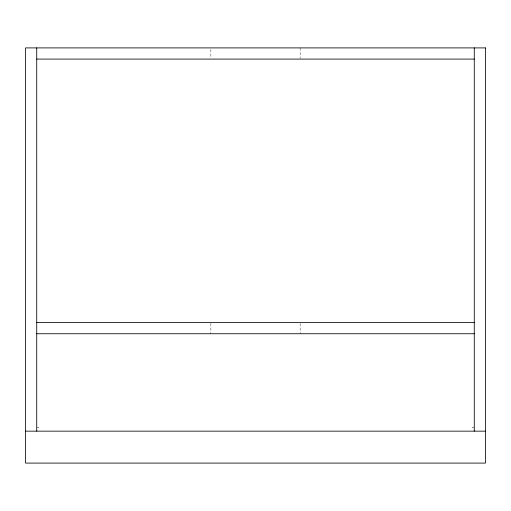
<?xml version="1.0" encoding="UTF-8"?>
<svg xmlns="http://www.w3.org/2000/svg" width="511" height="511" viewBox="0 0 511 511"><rect width="100%" height="100%" fill="white"/><g stroke="black" fill="none" stroke-linecap="round" stroke-linejoin="round"><path stroke-width="0.38" stroke-dasharray="2.56 1.92" d="M36.728 427.324L38.644 427.324L38.644 429.623M474.272 427.324L472.356 427.324L472.356 429.623M300.149 47.906L300.149 58.337M300.149 323.367L300.149 333.747M210.851 49.395L210.851 58.337M210.851 323.367L210.851 333.747"/><path stroke-width="0.77" d="M36.728 59.084L474.272 59.084M36.728 322.569L474.272 322.569M36.728 333.747L474.272 333.747M25.55 431.156L485.45 431.156M474.272 47.906L474.272 431.156M36.728 47.906L36.728 431.156M485.45 47.906L25.55 47.906L25.55 463.094L485.45 463.094L485.45 47.906"/></g></svg>
